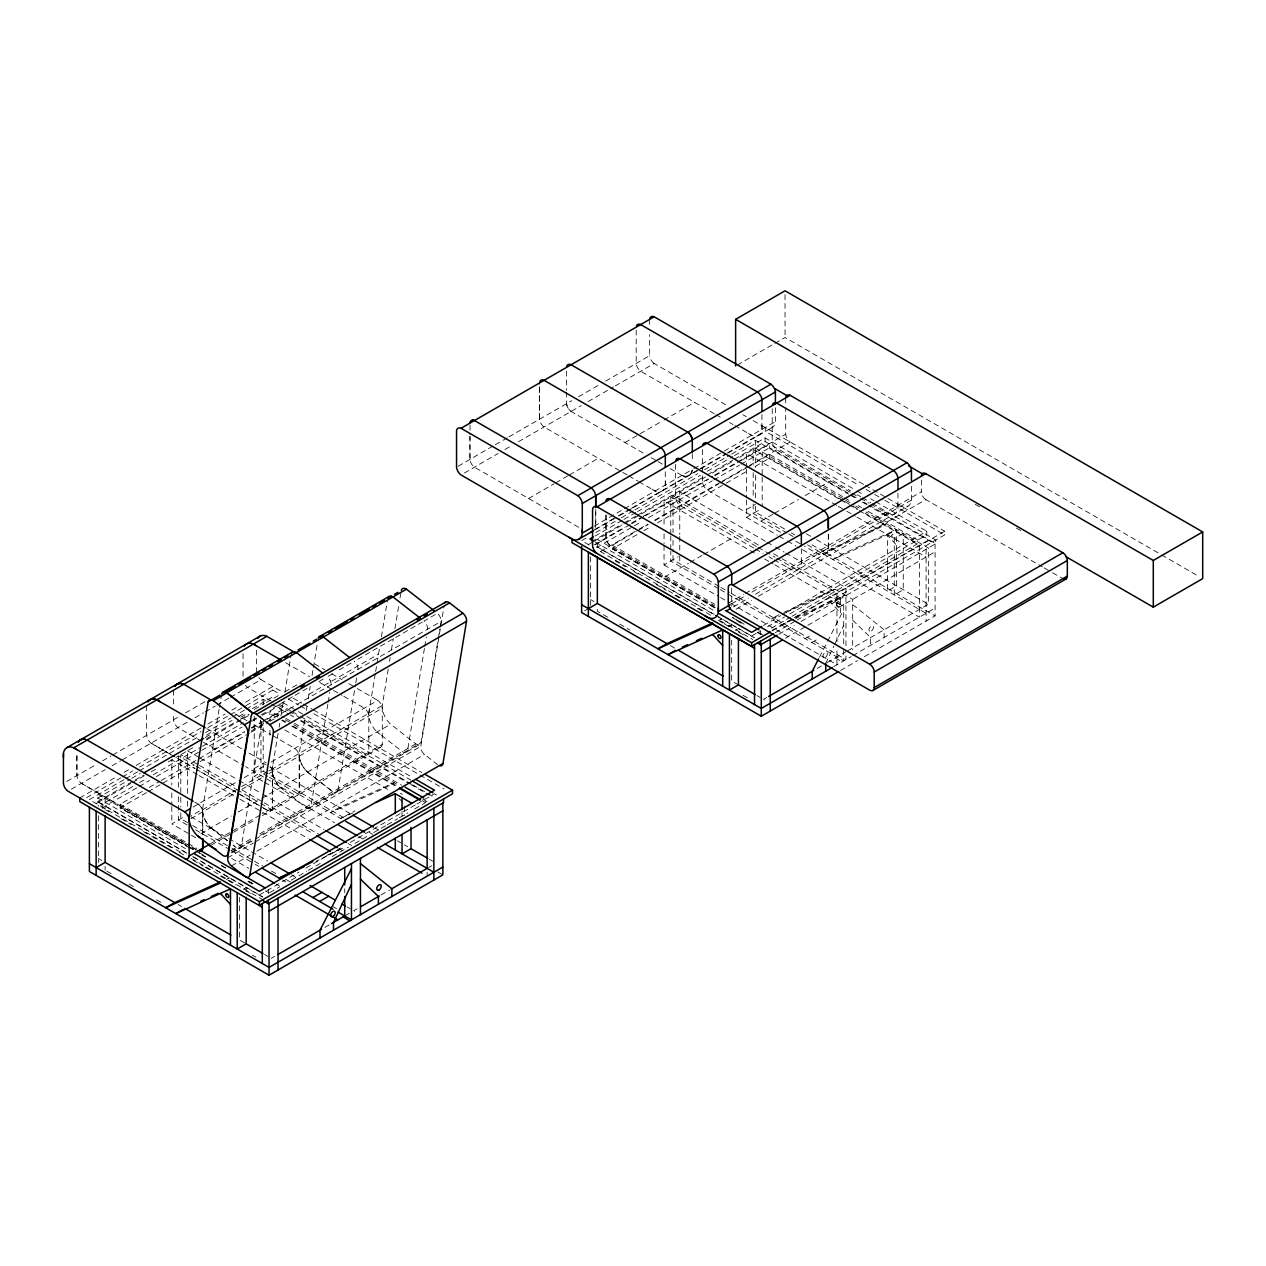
<?xml version="1.0" encoding="UTF-8"?>
<svg xmlns="http://www.w3.org/2000/svg" width="1266" height="1266" viewBox="0 0 1266 1266"><rect width="100%" height="100%" fill="white"/><g stroke="black" fill="none" stroke-linecap="round" stroke-linejoin="round"><path stroke-width="0.75" stroke-dasharray="5 3.75" d="M261.445 725.133L261.366 723.63A7.153 4.13 60 0 0 260.163 719.974M202.513 809.876L239.891 787.563M337.959 790.538A7.153 4.13 60 0 1 332.768 791.741L307.037 771.659A16.838 9.717 60 0 1 299.093 754.109L304.964 718.344M388.235 669.113L382.158 706.159A16.838 9.717 60 0 0 390.102 723.772L415.818 743.87A7.153 4.13 60 0 0 421.008 742.651L437.909 640.659M595.716 525.833L595.653 509.486M651.863 489.167L655.519 491.224A16.838 9.717 60 0 0 660.567 491.683L661.912 491.129A16.838 9.717 60 0 0 665.283 485.59L665.283 469.275M665.283 485.59L665.33 481.397M775.409 407.763L775.362 422.116A16.838 9.717 60 0 1 765.614 427.766L765.091 431.152L859.187 485.479M828.296 534.205L828.328 548.621A16.838 9.717 60 0 1 818.564 554.255L817.978 553.97M911.441 486.286L911.393 500.656A16.838 9.717 60 0 1 901.629 506.289L901.123 506.052M219.065 709.324L202.56 809.306L190.77 816.111M219.382 707.393L221.313 696.031M261.429 724.975L241.363 846.368A7.153 4.13 60 0 1 236.172 847.587L233.213 845.277M278.061 733.378L272.206 769.016L382.205 705.589M279.137 727.159L279.77 723.297M280.941 715.907L283.6 700.145M284.882 692.423L290.911 655.693M306.261 710.543L306.894 706.634M308.192 698.832L310.138 687.137M312.069 675.427L313.034 669.572M313.367 667.625L317.244 644.204M327.878 704.023L311.009 806.094A7.153 4.13 60 0 1 305.818 807.312L280.561 787.579M328.226 702.171L329.777 692.47M337.943 790.601L355.477 684.748M355.793 682.833L357.392 673.211M358.041 669.287L358.025 669.366A7.153 4.13 60 0 0 354.369 661.263M368.723 713.359L375.337 673.433M375.654 671.502L379.816 646.42M381.414 636.766L387.475 600.116M389.517 661.422L390.15 657.592M391.416 649.917L393.33 638.396M394.913 628.791L398.727 605.749M400.009 598.074L400.958 592.314M424.426 648.429L407.541 750.422A7.153 4.13 60 0 1 402.351 751.64L377.126 732.001M424.743 646.515L426.341 636.893M438.226 638.729L439.824 629.107M440.141 627.192L441.09 621.416A7.153 4.13 60 0 0 437.435 613.298L423.968 621.084A7.153 4.13 60 0 1 427.623 629.186M437.767 764.775L424.49 754.441A6.346 3.671 60 0 1 420.834 746.323L444.065 606.05M272.744 765.756L272.158 769.586A16.838 9.717 60 0 0 273.393 776.454L274.326 778.827A16.838 9.717 60 0 0 280.103 787.215M369.261 710.084L368.691 713.929A16.838 9.717 60 0 0 376.619 731.558L380.227 734.422M825.717 663.479L833.883 646.151M834.705 644.41L843.694 625.357M819.434 657.212L826.619 643.16M827.521 641.403L843.694 609.801M458.229 466.205L493.677 445.648M495.37 444.683L507.27 437.814M508.964 436.833L571.694 400.705M578.483 396.78L598.85 385.022M605.639 381.098L649.664 355.683L649.664 334.667M464.4 473.009L498.171 453.434M504.96 449.509L511.749 445.585M518.554 441.676L581.268 405.547M588.057 401.623L613.519 386.921M615.213 385.94L654.158 363.469L725.845 404.851M737.334 365.019L773.099 344.368M774.808 343.371L785.031 337.484L1159.909 553.907M624.977 442.53L662.324 420.977M664.017 419.995L694.575 402.366M528.634 498.488L554.112 483.77M555.806 482.789L567.69 475.921M569.399 474.94L598.264 458.276M66.782 781.407L95.694 764.806M102.483 760.898L110.981 755.992M112.674 755.011L178.569 716.873M185.358 712.964L205.725 701.206M71.276 789.193L105.284 769.649M112.073 765.724L120.571 760.819M122.264 759.837L188.143 721.715M194.932 717.79L203.43 712.9M205.124 711.919L215.299 706.032M217.008 705.051L228.877 698.199M230.586 697.218L261.033 679.636L283.125 692.391M79.742 797.976L117.342 776.264M124.179 772.307L129.306 769.348M136.142 765.408L201.088 727.918M207.925 723.962L225.016 714.103M231.852 710.147L238.688 706.206M245.525 702.266L272.855 686.473L272.855 690.097L243.816 706.871M86.579 797.659L120.761 777.925M122.47 776.928L132.724 771.01M139.561 767.069L201.088 731.542M207.925 727.602L228.434 715.749M230.143 714.768L242.107 707.868M123.989 779.682L89.395 799.653L182.589 853.458M125.682 778.701L137.63 771.801M139.339 770.82L198.841 736.48M205.614 732.555L231.013 717.885M232.707 716.92L244.575 710.068M246.269 709.087L263.201 699.307L266.572 701.253M185.928 852.524L97.704 801.6L97.704 797.976L130.018 779.318M131.711 778.337L140.225 773.431M206.548 735.135L232.042 720.401M238.847 716.477L245.651 712.552M252.456 708.628L272.855 696.838M205.171 737.508L213.653 732.603M240.841 717.221L247.63 713.312M254.419 709.387L264.594 703.5M266.303 702.519L278.188 695.667M284.977 691.742L300.248 682.928M97.704 801.6L133.421 780.98M135.114 779.998L143.628 775.093M206.548 738.758L238.847 720.117M240.556 719.135L249.054 714.214M96.137 803.546L130.825 783.512M132.439 782.578L144.482 775.631M151.224 771.738L158.155 767.734M168.299 761.879L178.553 755.96L194.268 765.044L161.826 783.765M181.544 754.235L186.039 751.64M187.526 793.481L187.526 750.77L194.458 746.782M206.311 739.93L249.101 715.227M132.803 786.518L102.198 804.195L102.198 807.819L109.05 811.775M139.608 782.594L146.413 778.669M153.218 774.745L200.835 747.241M202.528 746.26L243.341 722.696M261.176 714.91L266.271 711.967M273.06 708.042L293.443 696.268M295.136 695.287L310.423 686.473M318.921 681.567L325.71 677.642M252.741 719.943L256.112 717.996M332.499 673.829L327.435 676.74A7.137 4.115 60 0 1 330.189 680.586M339.225 669.936L354.385 661.184M357.772 659.301L422.274 622.065M102.119 807.866L137.567 787.405M139.181 786.471L149.515 780.505M156.256 776.612L242.17 727M252.425 721.098L260.859 716.224M262.458 715.29L277.349 706.697L285.926 711.65M594.197 526.181L692.28 469.464M693.91 468.61L775.409 421.562M308.936 694.306L378.534 654.126M212.277 750.279L244.544 731.653M251.348 727.728L261.54 721.842M263.233 720.86L281.907 710.084M594.197 529.821L616.415 516.987M618.125 516.006L630.088 509.09M631.797 508.109L698.436 469.623M700.145 468.642L725.782 453.845M727.491 452.848L765.091 431.152M595.685 529.378L617.761 516.623M619.454 515.642L631.338 508.79M633.047 507.808L699.164 469.718M700.858 468.736L726.32 454.035M728.013 453.054L772.054 427.639M190.011 848.141L120.159 807.819L120.159 804.195L142.378 791.361M149.214 787.42L159.469 781.502M161.178 780.521L244.892 732.175M251.728 728.235L265.401 720.338M267.094 719.357L277.349 713.438L284.17 717.379M251.348 730.957L264.816 723.013M266.525 722.031L441.09 621.416M586.126 538.097L581.632 540.693L593.422 547.498M595.732 532.559L619.628 518.759M621.337 517.778L633.285 510.878M634.978 509.897L697.835 473.611M704.624 469.686L730.023 455.016M731.716 454.035L755.438 440.346L848.631 494.151M146.46 792.643L120.159 807.819L186.909 846.005M148.154 791.661L160.117 784.762M200.25 761.578L249.355 733.236M251.064 732.254L268.139 722.395M269.848 721.398L276.684 717.458L267.696 712.267M595.036 536.072L622.255 520.358M623.948 519.376L635.849 512.508M637.558 511.527L700.478 475.193M707.283 471.269L732.777 456.535M734.486 455.554L765.091 437.894L855.294 489.958M591.633 541.658L622.255 523.982M623.948 523L635.849 516.132M637.558 515.151L705.573 475.874M707.283 474.892L732.777 460.175M734.486 459.194L765.091 441.517L850.578 490.876M588.374 544.586L592.852 541.99M594.355 541.136L624.771 523.57M626.385 522.636L705.479 476.981M712.204 473.088L732.792 461.204M739.534 457.311L762.179 444.239M594.26 544.744L624.613 527.131M631.402 523.206L641.593 517.319M643.286 516.338L712.805 476.301M714.499 475.32L785.695 434.222L785.695 407.478M630.136 524.615L594.434 545.235L714.024 614.279M631.845 523.633L643.745 516.765M645.438 515.784L708.359 479.45M715.163 475.525L738.98 461.789M740.673 460.792L769.586 444.113L769.586 447.737L850.103 494.231M596.602 547.608L641.751 521.545M648.493 517.652L712.204 480.858M713.818 479.941L739.534 465.097M741.148 464.163L769.586 447.737M600.432 551.549L637.589 530.011M639.283 529.03L647.781 524.124M654.569 520.199L720.686 482.109M722.395 481.143L747.858 466.442M749.551 465.461L790.174 441.992A7.153 4.13 60 0 1 785.695 434.222M714.61 607.87L612.396 548.858L612.396 545.235L636.307 531.419M638.017 530.438L648.271 524.52M655.108 520.579L718.328 484.071M720.038 483.09L745.658 468.293M747.367 467.312L769.586 454.478L842.84 496.778M636.972 534.679L612.396 548.858L715.068 607.601M643.808 530.723L650.645 526.783M657.465 522.842L724.516 484.134M726.225 483.153L748.412 470.335M755.248 466.394L769.586 458.118L842.84 500.402M254.229 768.541L263.201 763.351L266.572 765.297M193.097 807.012L237.328 781.565M244.132 777.64L266.208 764.901M271.225 761.99L377.79 700.383A7.153 4.13 60 0 1 382.285 708.169L382.285 744.455L262.204 813.88M195.787 837.744L171.812 823.897L184.535 816.554M262.79 781.264L254.229 776.311L263.961 770.693M241.6 786.597L267.079 771.88M268.772 770.899L272.127 769.506A16.822 9.717 60 0 0 273.361 776.39L273.393 776.454M190.85 818.691L235.033 793.276M241.822 789.351L262.204 777.577M268.993 773.653L382.285 708.169M746.449 509.581L755.438 504.39M584.623 610.798L589.117 608.202M664.049 545.535L664.049 564.937L678.26 556.724M746.449 499.88L746.449 517.367L760.676 509.154M200.851 833.772L231.314 816.016M238.103 812.092L260.179 799.337M261.872 798.355L390.593 724.215M761.008 521.07L772.893 514.218M774.586 513.236L798.355 499.516M805.144 495.592L830.607 480.89M664.666 577.011L688.435 563.291M690.144 562.31L702.029 555.442M703.722 554.461L734.296 536.816M210.156 843.931L260.511 814.861M211.501 844.992L231.884 833.218M233.577 832.237L255.653 819.498M262.458 815.573L380.844 747.13M231.124 850.499L253.137 837.617M259.926 833.693L415.818 743.87M231.267 852.192L253.232 839.342M260.036 835.418L421.008 742.651M240.255 847.872L419.916 744.313M231.852 852.888L240.271 848.03M227.722 857.826L253.358 843.029M255.067 842.032L420.834 746.323M231.377 865.928L250.177 855.072M257.014 851.132L424.49 754.441M226.345 879.585L229.336 877.844L225.807 879.443M269.452 777.324L340.681 818.453L355.002 810.841M728.251 603.312L743.633 594.434M745.342 593.438L921.379 491.809L921.379 480.146M731.542 603.866L745.263 595.938M751.925 592.092L828.296 548.004M911.441 500.086L818.058 554.002L804.337 546.089M243.199 889.318L246.19 887.577L262.917 897.246M733.41 606.936L748.681 598.106M755.486 594.181L908.07 506.178M736.163 609.12L751.545 600.242M758.381 596.286L925.873 499.595L1042.298 566.82M718.566 620.625L721.573 618.9L718.044 620.482M259.388 894.951L299.124 872.005M305.961 868.049L343.545 846.353M350.381 842.412L415.311 804.923M417.02 803.942L434.539 793.814L439.033 796.409M728.694 626.464L731.685 624.739L731.685 628.616M887.529 534.758L896.502 529.568L896.502 585.841L887.529 591.032L887.529 534.758L832.901 559.493L841.89 554.302L896.502 529.568M269.041 893.005L265.638 891.027L269.041 893.005L279.295 887.086M291.243 880.187L306.609 871.309M308.318 870.328L321.975 862.431M332.23 856.528L348.466 847.144M366.824 836.541L351.457 845.419L348.055 843.457M373.66 832.601L385.608 825.701M387.317 824.72L397.571 818.801M399.265 817.82L407.81 812.883M414.647 808.942L424.885 803.024M735.419 630.357L738.426 628.632L753.476 637.32M778.827 614.785L771.342 619.106L778.384 615.925M763.525 625.483L780.536 615.672M782.23 614.69L926.775 531.229L926.775 534.869L786.233 616.004M767.433 626.86L784.524 616.985M757.195 632.462L760.597 634.424L764.696 632.066M771.516 628.126L790.3 617.286M792.01 616.289L917.787 543.684L917.787 540.044L863.285 508.568M772.054 630.405L792.548 618.583M794.257 617.586L928.342 540.171M772.133 630.895L789.224 621.02M796.061 617.08L944.737 531.229L944.737 534.869L797.311 619.976M775.267 632.699L795.618 620.957M778.827 634.282L794.241 625.388M801.046 621.448L935.748 543.684L935.748 540.044L872.591 503.583M785.6 638.143L806.078 626.322M807.787 625.341L935.083 551.849M805.113 638.602L812.598 634.282M811.854 642.495L819.339 638.175M271.288 958.346L274.643 956.416M324.84 927.424L331.534 923.563M346.219 915.081L349.21 913.356M357.123 908.782L353.705 910.76L357.075 912.707M381.019 894.983L389.564 890.061M428.636 867.511L431.627 865.77M766.864 697.455L763.525 699.386L766.895 701.332M817.076 668.464L825.432 663.637M827.109 662.672L845.941 651.8M847.634 650.819L928.342 604.23L928.342 547.956L865.976 511.939M833.803 666.581L851.179 656.563M852.762 655.646L935.083 608.107M840.466 670.521L857.604 660.63M864.441 656.674L935.083 615.893L935.083 544.063L868.982 505.909M270.465 810.889L270.94 810.667A7.153 4.13 60 0 0 272.396 807.993L272.396 771.69A7.153 4.13 60 0 0 270.513 766.658M728.156 626.338L731.685 624.739M783.844 612.333L834.943 589.196L825.954 594.371L785.442 612.728M340.681 818.453L353.008 812.867M795.728 617.365L845.055 595.036L836.082 600.211L795.554 618.568M781.454 624.945L793.798 619.375M326.85 855.325L342.706 848.141L316.104 861.307M681.963 475.43L682.548 475.715A16.838 9.717 60 0 0 692.296 470.082M732.191 617.397L744.171 624.249L732.318 617.317M761.277 634.044L757.859 632.082L763.525 635.342M188.618 846.986L193.745 849.913M195.455 850.894L205.725 856.781M221.123 865.58L227.975 869.505M248.516 881.247L253.643 884.19M1161.618 554.904L1199.282 576.647M975.279 504.359L980.406 507.318M1016.361 528.08L1021.488 531.04M1044.007 567.801L1050.859 571.757M1052.568 572.738L1062.854 578.673M742.905 414.71L746.323 416.672M753.143 420.613L863.57 484.372M865.279 485.353L944.737 531.229M866.039 489.42L872.875 493.376M874.584 494.357L883.146 499.295M884.855 500.292L944.737 534.869M857.003 490.939L863.808 494.879M870.612 498.804L874.015 500.766M875.724 501.747L926.775 531.229M857.351 494.784L860.738 496.731M862.431 497.712L870.897 502.602M714.246 413.713L640.675 371.239A7.153 4.13 60 0 1 636.197 363.469L636.197 327.166M715.955 414.71L722.807 418.65M729.643 422.607L733.077 424.585M734.786 425.566L751.624 435.298M850.277 492.252L776.707 449.778A7.153 4.13 60 0 1 772.213 441.992L772.213 405.69M851.986 493.234L858.823 497.19M860.548 498.171L869.093 503.124M870.802 504.105L887.64 513.822M851.812 495.212L856.955 498.187M863.808 502.143L867.226 504.121M868.951 505.102L935.748 543.684M850.325 495.133L855.42 498.076M862.193 501.985L867.289 504.928M844.533 497.76L851.353 501.684M858.174 505.625L861.576 507.587M755.438 448.132L843.852 499.168M845.546 500.149L854.059 505.071M855.769 506.052L859.171 508.014M844.533 501.383L851.353 505.324M853.062 506.305L858.174 509.249M864.979 513.189L917.787 543.684M838.757 498.82L753.191 449.43L753.191 464.97M840.466 499.801L847.27 503.741M848.98 504.723L857.493 509.644M859.203 510.625L919.369 545.361L919.369 617.191L797.817 547.007M836.573 505.34L746.449 453.307L746.449 466.901M838.266 506.321L845.071 510.261M846.78 511.242L855.294 516.148M856.987 517.129L926.095 557.024M806.315 533.761L814.798 538.667M816.491 539.648L928.342 604.23M784.524 528.966L755.438 512.176L755.438 506.337M791.361 532.923L794.795 534.901M811.902 544.776L935.083 615.893M787.135 533.065L753.191 513.474L753.191 503.773M788.845 534.046L795.634 537.971M807.518 544.839L926.095 613.298M566.519 403.601A7.153 4.13 60 0 0 571.013 411.387L644.426 453.766M651.246 457.706L656.374 460.666M658.083 461.647L663.194 464.59M670.015 468.531L682.026 475.478M780.457 532.306L707.045 489.91A7.153 4.13 60 0 1 702.551 482.14M795.808 541.168L802.628 545.108M746.449 517.367L777.277 535.154M778.986 536.135L785.838 540.091M787.547 541.088L796.108 546.026M765.329 541.215L679.763 491.825L679.763 534.521M767.022 542.196L773.842 546.137M775.552 547.118L784.065 552.039M785.775 553.02L845.941 587.756L845.941 647.923M758.207 544.886L673.021 495.702L673.021 532.575M773.558 553.748L780.378 557.689M782.072 558.67L852.667 599.419L852.667 649.774M756.34 546.406L670.774 497L670.774 533.888M758.049 547.387L775.077 557.23M776.786 558.211L836.953 592.947L836.953 641.466M627.081 474.908L544.016 426.959A7.153 4.13 60 0 1 539.538 419.188L539.538 382.886M628.775 475.889L638.175 481.27M638.95 481.76L655.013 490.986M753.666 547.941L680.048 505.498A7.153 4.13 60 0 1 675.601 497.696L675.553 461.41M755.375 548.938L763.113 553.448M769.063 556.834L772.482 558.812M774.191 559.794L791.028 569.526M754.33 553.02L664.049 500.893L664.049 526.118M764.569 558.939L773.099 563.861M774.808 564.842L843.694 604.61L843.694 647.068M719.167 586.395L673.021 559.762L673.021 553.922M720.876 587.377L729.438 592.33M731.162 593.311L845.941 659.586L845.941 653.747M718.502 588.611L670.774 561.044L670.774 551.343M720.212 589.592L843.694 660.884L843.694 649.031M664.049 564.937L718.819 596.571M720.544 597.552L729.105 602.505M730.814 603.486L836.953 664.777L836.953 649.236M612.396 545.235L714.61 604.246M578.625 527.289L474.386 467.17A7.153 4.13 60 0 1 469.892 459.384L469.892 436.454M605.923 514.993L605.923 537.923A7.153 4.13 60 0 0 610.418 545.693L714.641 605.828M715.274 607.49L597.346 539.395L597.346 547.181L716.461 615.941M736.749 620.656L743.569 624.597M595.052 541.959L715.876 611.715M715.733 615.276L754.615 637.716M718.17 616.922L736.733 627.651M600.195 551.406L712.141 616.036M720.623 620.941L752.843 639.552M614.991 560.727L625.262 566.662M633.839 571.615L638.966 574.574M656.105 584.465L666.375 590.399M674.952 595.352L680.079 598.312M697.218 608.202L702.361 611.177M719.484 621.068L722.918 623.046M724.627 624.027L729.77 627.002M738.331 631.94L743.474 634.915M590.621 599.562L593.976 601.508M670.315 645.581L677.073 649.474M738.426 684.89L731.685 680.997L731.685 640.264M756.831 695.525L760.17 697.455M607.633 617.159L597.346 611.225L597.346 607.332M619.628 624.075L629.898 630.009M742.968 695.287L748.111 698.262M314.648 663.922L324.887 669.841M331.708 673.781L341.962 679.684M348.783 683.624L355.604 687.58M357.313 688.562L377.79 700.383M285.625 662.719L309.569 676.55M319.839 682.485L331.819 689.4M333.528 690.381L342.089 695.319M343.798 696.316L364.323 708.169A7.153 4.13 60 0 1 368.817 715.939L368.817 752.241A7.153 4.13 60 0 1 364.323 754.837L289.867 711.84M293.19 698.199L301.64 703.089M303.334 704.07L312.211 709.197M313.493 709.925L421.705 772.402M272.855 690.097L279.707 694.053M288.268 698.99L298.523 704.925M300.232 705.906L307.084 709.862M313.921 713.802L418.286 774.064M419.995 775.045L443.955 788.876M283.078 702.741L296.687 710.606M298.396 711.587L305.201 715.512M306.894 716.493L412.415 777.419M279.011 704.023L290.626 710.732M292.319 711.714L299.093 715.622M300.786 716.588L410.833 780.141M271.24 701.095L247.55 687.422A7.153 4.13 60 0 1 245.414 685.317M278.014 705.004L288.173 710.875M301.34 720.544L410.975 783.844M412.684 784.825L434.966 797.691M271.62 704.165L288.553 713.945M290.246 714.926L293.649 716.873M300.422 720.797L408.981 783.464M410.675 784.445L429.332 795.222M285.879 718.36L292.683 722.285M294.392 723.282L401.718 785.236M278.457 715.891L269.943 710.97L269.943 720.67M285.261 719.816L292.066 723.741M293.759 724.722L399.217 785.616M422.733 799.178L427.75 802.09M282.46 720.022L285.879 721.984M292.683 725.924L398.299 786.898M422.148 800.666L425.566 802.628L425.566 799.004M281.796 720.401L285.198 722.38M292.019 726.304L397.635 787.294M284.787 729.912L390.229 790.791M235.033 713.882L246.981 720.765M253.801 724.706L270.861 734.549M272.554 735.546L294.804 748.38A7.153 4.13 60 0 1 299.298 756.166L299.298 792.469A7.153 4.13 60 0 1 294.725 795.016L245.683 766.69M206.88 728.678L242.471 749.235M249.038 753.08L266.208 762.939M269.943 767.243L349.653 813.263M375.258 828.043L378.676 830.021M397.445 840.861L400.863 842.824M404.281 844.802L407.652 846.748M429.427 859.313L432.766 861.244M343.624 817.551L263.201 771.136L263.201 722.601M369.276 832.379L372.71 834.357M437.72 871.894L442.847 874.853M267.743 776.343L260.954 772.434L260.954 720.038M201.721 741.306L177.968 727.602A7.153 4.13 60 0 1 173.537 719.863L173.474 713.897M203.399 742.287L243.99 765.724M264.499 782.246L334.683 822.773M358.658 836.604L362.076 838.583M187.526 750.77L198.762 757.258M200.25 758.128L237.328 779.524M239.021 780.505L261.176 793.291M262.869 794.273L324.207 829.689M197.765 764.458L180.801 754.663L180.801 795.412M199.474 765.455L235.286 786.123M242.107 790.063L262.568 801.869M264.262 802.866L320.535 835.354M195.977 766.025L235.159 788.639M236.853 789.62L259.008 802.407M260.701 803.388L313.509 833.883M339.066 848.631L342.469 850.61M146.65 705.827L146.603 735.419A7.153 4.13 60 0 0 151.081 743.189L195.138 768.573L173.094 755.897M259.451 805.698L237.438 793.007L259.403 805.73M267.901 810.588L261.128 806.679L267.854 810.62A7.153 4.13 60 0 0 270.513 810.857M151.081 743.189L171.401 754.916M197.306 774.57L171.812 759.853L171.812 785.078M199.015 775.552L238.23 798.197M239.939 799.178L308.144 838.567M194.742 802.122L198.271 804.116A7.153 4.13 60 0 1 202.766 811.902L202.766 834.832M190.944 816.792L267.632 861.07M291.465 874.822L296.529 877.749M347.011 906.899L350.35 908.83M187.526 822.599L180.801 818.706L180.801 812.883M192.669 825.574L230.365 847.334M232.074 848.315L252.63 860.184M254.339 861.181L262.901 866.118M271.478 871.071L276.605 874.031M286.891 879.965L290.325 881.943M333.148 906.678L336.566 908.656M187.067 824.926L178.553 820.004L178.553 812.25M195.597 829.847L229.684 849.533M231.393 850.515L253.548 863.301M255.241 864.298L258.66 866.26M282.476 880.012L285.863 881.959M231.725 858.49L248.848 868.381M276.241 884.19L279.659 886.168M120.159 804.195L186.608 842.555M188.302 843.536L196.816 848.457M81.499 783.369L189.805 845.91M191.498 846.891L198.271 850.799L191.388 846.859M189.694 845.894L81.388 783.353A7.153 4.13 60 0 1 76.894 775.583L76.894 753.887L77.004 775.599M98.384 794.462L197.496 851.686M199.205 852.667L204.317 855.626M221.344 865.453L228.165 869.394M248.595 881.199L253.706 884.143M201.927 855.025L205.345 857.003M247.93 881.579L253.042 884.538M97.704 797.976L186.213 849.059M192.749 856.465L262.379 896.676M186.798 853.284L98.384 802.248L98.384 806.125M193.603 857.224L244.512 886.611M191.071 858.348L262.315 899.477M121.045 818.706L131.316 824.641M143.311 831.556L150.163 835.513M151.873 836.51L172.445 848.378M179.297 852.335L186.149 856.291M193.002 860.247L203.272 866.181M204.981 867.163L210.124 870.138M220.411 876.072L235.824 884.966M246.095 890.9L251.238 893.875M98.384 858.522L101.755 860.453M178.095 904.525L181.465 906.488M244.512 942.885L239.448 939.958L239.448 897.278M264.594 954.485L267.949 956.416M106.835 871.166L113.687 875.123M129.1 884.032L135.953 887.988M156.509 899.857L163.361 903.813M252.44 955.244L255.874 957.223M835.481 657.845L841.89 661.912M884.491 512.002L888.162 514.075A16.838 9.717 60 0 0 897.926 508.441L897.974 504.232M748.475 433.478L752.131 435.536A16.838 9.717 60 0 0 761.895 429.902L761.942 425.692M787.879 567.706L791.551 569.763A16.838 9.717 60 0 0 796.583 570.222L797.991 569.653A16.838 9.717 60 0 0 801.315 564.13L801.362 559.92M283.695 790.079L280.055 787.135A16.822 9.717 60 0 1 274.295 778.764M307.543 772.102L332.768 791.741M198.145 804.1A7.153 4.13 60 0 1 202.639 811.886L203.035 814.212A16.838 9.717 60 0 0 210.425 827.331L227.247 840.497M233.181 845.118L236.156 847.429M210.947 827.932L227.279 840.656M852.667 604.61L884.111 629.772L884.111 637.542M852.667 620.166L870.628 637.542L870.628 645.328M886.453 534.125L896.502 545.14M399.249 798.593L403.015 802.723M330.157 680.507L330.489 681.314A7.137 4.115 60 0 1 331.091 684.843M261.397 723.788L261.271 723.06A7.153 4.13 60 0 0 260.179 720.132M202.497 809.718L202.639 812.06A16.838 9.717 60 0 0 210.457 827.489M926.095 549.254L926.095 621.084M897.974 493.123L897.974 507.872M828.375 534.252L828.375 548.051M801.362 548.811L801.315 563.592M785.695 397.92L785.695 405.563M785.031 294.693L785.031 337.484M769.586 454.478L769.586 458.118M765.091 437.894L765.091 441.517M762.179 452.025L762.179 475.304M762.179 477.235L762.179 506.353M761.942 414.583L761.942 429.332M760.597 634.424L760.597 630.8L751.624 635.991L751.624 632.351M755.438 440.346L755.438 467.534M755.438 475.288L755.438 502.46M753.191 472.724L753.191 496.003M746.449 468.831L746.449 497.934M731.669 588.01L731.748 604.373A16.838 9.717 60 0 1 731.178 606.161M702.551 449.652L702.63 482.172M692.28 453.703L692.344 461.631M679.763 536.467L679.763 550.045M679.763 555.869L679.763 563.639M673.021 540.329L673.021 551.976M670.774 535.835L670.774 549.412M664.049 533.888L664.049 543.589M649.664 319.38L649.664 325.109M606.05 515.009L606.05 537.939A7.153 4.13 60 0 0 610.529 545.709M595.764 509.502L595.764 525.279M590.621 556.866L590.621 605.385M566.519 371.128L566.598 390.276M566.519 392.144L566.598 403.648A7.153 4.13 60 0 0 571.093 411.418M539.585 386.684L539.585 419.157M470.018 425.012L470.018 434.57M470.018 436.469L470.018 459.4M427.133 872.258L427.133 876.151M404.281 806.031L404.281 815.715M402.034 811.19L402.034 817.013M344.716 888.779L344.716 892.672M299.219 756.119L299.219 792.421M277.349 713.438L277.349 717.062M272.348 771.722L272.348 808.024M269.943 730.371L269.943 738.141M268.376 889.761L268.376 893.385M263.201 699.307L263.201 705.146M256.539 650.17L256.539 671.866M254.229 716.16L254.229 776.311M246.19 887.577L246.19 891.47M243.056 653.715L243.056 677.785M202.639 811.886L202.639 834.8M187.526 801.236L187.526 807.059M180.801 797.358L180.801 807.059M178.553 755.96L178.553 788.971M178.553 796.725L178.553 810.303M173.537 690.287L173.537 706.064M171.812 792.848L171.812 804.496M171.812 806.426L171.812 823.897M105.125 798.355L105.125 810.018M105.125 866.292L105.125 870.185M98.384 815.826L98.384 862.399M925.873 499.595A6.346 3.671 60 0 1 921.379 491.809M595.606 525.817A16.838 9.717 60 0 1 595.162 527.621M692.233 470.034A16.838 9.717 60 0 1 682.469 475.668M654.158 363.469A7.153 4.13 60 0 1 649.664 355.683M400.309 793.276A2.121 1.234 60 0 1 402.129 794.605M382.285 744.455A7.153 4.13 60 0 1 377.79 747.051M261.033 679.636A7.153 4.13 60 0 1 258.881 677.547M307.037 771.659A16.838 9.717 60 0 1 299.108 754.03M339.541 807.423L330.553 812.614L385.18 787.879L394.153 782.689L339.541 807.423M831.778 548.463L822.789 553.653L877.401 528.919L886.39 523.728L831.778 548.463M903.244 533.461L894.271 538.651L894.271 594.925L903.244 589.734L903.244 533.461M840.561 597.631L830.512 602.173L840.561 613.187L840.561 597.631M842.207 605.465L835.149 601.761L842.207 605.465M235.745 792.025L196.831 769.554L235.698 792.057M871.483 630.911A3.181 1.836 -60 0 0 873.018 625.91A3.181 1.836 -60 0 0 869.156 628.664A3.181 1.836 -60 0 0 871.483 630.911M891.786 535.391A2.121 1.234 60 0 0 894.049 538.192A2.121 1.234 60 0 0 894.049 535.186A2.121 1.234 60 0 0 891.786 535.391M836.209 603.581A2.31 1.329 60 0 0 838.662 606.636A2.31 1.329 60 0 0 838.662 603.376A2.31 1.329 60 0 0 836.209 603.581M825.574 657.386A3.181 1.836 -60 0 0 826.84 652.417A3.181 1.836 -60 0 0 823.027 655.471A3.181 1.836 -60 0 0 825.574 657.386"/><path stroke-width="1.5" d="M189.077 817.076L208.162 701.902L219.952 695.081M249.845 875.059L273.393 732.84A6.346 3.671 60 0 0 269.737 724.722L256.476 714.388A6.346 3.671 60 0 0 251.269 715.606L227.722 857.826A6.346 3.671 60 0 0 231.377 865.928L244.654 876.278A6.346 3.671 60 0 0 249.845 875.059L442.958 763.556L466.521 621.337A6.346 3.671 60 0 0 462.865 613.235L449.588 602.885A6.346 3.671 60 0 0 444.746 603.027M318.209 638.365L318.225 638.286A7.153 4.13 60 0 1 318.399 637.842M189.631 813.801L189.045 817.646A16.838 9.717 60 0 0 196.974 835.275L200.582 838.139M351.457 884.317L333.496 922.423L333.496 930.209M351.457 868.761L320.013 930.209L320.013 937.995M818.532 658.953L812.25 671.249L812.25 679.035M770.424 631.876L751.624 642.732L461.03 474.956A7.153 4.13 60 0 1 456.551 467.186L456.551 430.883A7.153 4.13 60 0 1 461.03 428.288L654.158 316.785L770.931 384.215A7.153 4.13 60 0 1 775.409 391.985L775.409 403.807M735.625 366.001L735.625 319.333L785.031 290.8L1202.7 531.942L1202.7 578.625L1153.294 607.142L1066.004 556.739M66.782 747.7L259.91 636.212M294.171 652.101L266.857 636.339L73.745 747.826L184.678 811.886A7.153 4.13 60 0 1 189.172 819.656L189.172 855.958A7.153 4.13 60 0 1 184.678 858.554M222.705 692.296L292.335 652.101M319.301 636.703L388.899 596.523M223.307 692.977L235.191 686.109M238.594 684.162L250.478 677.294M253.88 675.332L258.976 672.388M262.363 670.426L265.765 668.464M269.167 666.502L272.554 664.539M277.65 661.596L281.052 659.633M284.439 657.687L287.841 655.725M298.016 649.949L309.806 643.144M313.161 641.197L316.532 639.251M319.902 637.384L323.305 635.421M328.385 632.478L331.787 630.515M335.189 628.553L347.058 621.701M350.46 619.739L353.847 617.776M358.943 614.833L369.134 608.962M372.521 607L375.923 605.037M379.309 603.075L384.405 600.131M391.162 596.239L387.807 598.185A7.153 4.13 60 0 1 392.998 596.966L419.315 617.46M394.533 594.292L397.904 592.346M208.162 701.902A7.153 4.13 60 0 1 213.353 700.684L226.82 692.898L253.153 713.407L226.804 692.739L406.465 589.181L434.349 610.892M770.931 384.215L591.159 487.901A7.153 4.13 60 0 1 595.653 495.686L595.653 507.508M461.03 428.288L577.802 495.702L591.285 487.932L474.386 420.486M595.653 495.686L775.409 391.985M592.409 527.21L582.297 533.049L582.297 503.488L595.764 495.702L595.764 507.524M597.061 553.495A7.153 4.13 60 0 1 592.567 545.709L592.567 509.407A7.153 4.13 60 0 1 597.061 506.827L707.045 443.242L823.881 510.704A7.153 4.13 60 0 1 828.296 518.443L828.296 528.286M707.108 443.29L790.174 395.324L906.947 462.739A7.153 4.13 60 0 1 911.441 470.525L911.441 480.384M144.023 772.798L203.462 738.489M252.662 713.486L445.774 601.983M300.833 686.995L304.251 685.017M316.215 678.117L319.633 676.139M417.052 619.897L420.47 617.919M423.888 615.956L427.307 613.978M256.476 714.388L449.588 602.885M213.353 700.684L244.322 724.801L251.064 720.908M578.926 539.142L592.409 531.356M593.343 537.053L589.94 539.015L593.343 540.978M269.737 724.722L462.865 613.235M273.393 732.84L466.521 621.337M184.678 811.886L189.726 808.958M96.137 867.59L105.125 862.399L174.724 902.579L220.521 881.848M588.374 608.63L597.346 603.439L666.945 643.634L712.758 622.888M189.172 855.958L209.555 844.28M597.061 506.827L713.834 574.242L906.947 462.739M730.118 604.784L718.328 611.589L718.328 582.012L911.441 470.525M174.724 902.579L165.735 907.769L220.347 883.035M1067.333 576.077L874.22 687.58A6.346 3.671 60 0 1 869.726 690.176L732.745 611.082A6.346 3.671 60 0 1 728.251 603.312L728.251 587.756A6.346 3.671 60 0 1 732.745 585.161L925.873 473.658L1062.854 552.751A6.346 3.671 60 0 1 1067.333 560.521L1067.333 576.077A6.346 3.671 60 0 1 1064.01 579.179M183.333 909.289L175.847 913.609L230.475 888.874L230.475 945.148M666.945 643.634L657.972 648.809L712.584 624.075M262.062 868.223L279.106 878.066L312.765 861.719M675.569 650.328L668.084 654.649L722.696 629.914L722.696 686.188M259.388 901.693L452.5 790.19L452.5 793.814L259.388 905.317L259.388 901.693L67.905 791.139A7.153 4.13 60 0 1 63.427 783.353L63.427 753.792M263.233 900.791L268.376 903.766L443.527 802.628L443.527 799.004M269.041 911.156L442.847 810.81M761.815 626.464L751.624 632.351L719.278 613.693M312.876 897.562L321.865 892.388M571.979 539.015L571.979 542.639L751.624 646.356L773.573 633.68M757.179 642.827L760.597 644.805L777.102 635.279M262.917 953.504L246.19 943.85L237.201 949.041L237.201 892.767M319.618 901.455L328.606 896.265M427.75 858.348L411.023 848.695L402.034 853.87L402.034 834.468M761.277 652.196L782.198 640.121M755.153 694.559L738.426 684.89L729.438 690.081L729.438 633.807M277.982 954.485L321.485 929.355M331.534 923.563L344.716 915.951L344.716 896.55M360.541 906.82L379.325 895.98M391.273 889.064L427.133 868.365L427.133 819.862M442.847 867.068L269.041 967.414L89.395 863.697M89.395 807.423L89.395 871.483L269.041 975.2L442.847 874.853L442.847 803.024M768.541 696.49L813.722 670.394M832.189 667.514L761.277 708.454L581.632 604.737M581.632 546.516L581.632 612.522L761.277 716.24L838.757 671.502M732.745 585.161L869.726 664.239L1062.854 552.751M874.22 687.58L874.22 672.024L1067.333 560.521M872.907 690.492L1066.019 578.989M735.625 319.333L1153.294 560.474L1202.7 531.942M151.414 699.164L149.974 699.766A16.838 9.717 60 0 0 147.806 701.934A16.822 9.717 60 0 1 150.005 699.75M677.009 458.735L677.484 458.529A7.137 4.115 60 0 1 680.095 458.798L796.868 526.213A7.153 4.13 60 0 1 801.362 533.999L801.315 545.836M682.358 647.084L687.644 644.679M696.442 640.691L701.728 638.301M375.923 802.502L395.293 793.719L412.067 803.404M200.693 901.25L204.222 899.651M211.264 896.455L218.306 893.274M279.106 878.066L303.777 866.893M85.028 739.312L83.334 739.154A16.838 9.717 60 0 0 78.223 742.113A16.838 9.717 60 0 1 84.917 739.297L86.816 739.819M472.867 420.09L473.943 420.296M609.421 498.677L608.899 498.63A7.153 4.13 60 0 0 606.287 500.497M727.301 566.456L609.294 498.662A7.153 4.13 60 0 0 606.177 500.466M266.857 636.339L266.351 636.086A16.838 9.717 60 0 0 257.742 638.38M183.348 684.083A16.838 9.717 60 0 0 174.755 686.378A16.838 9.717 60 0 1 183.285 684.051L183.871 684.336M156.398 699.639A16.838 9.717 60 0 0 151.366 699.196A16.822 9.717 60 0 1 156.446 699.623L160.07 701.712M86.705 739.803L193.144 801.156M774.998 388.725L786.977 395.641M908.513 465.809L922.202 473.721M692.344 451.772L692.28 439.903A7.153 4.13 60 0 0 687.865 432.165L571.013 364.703A7.153 4.13 60 0 0 566.614 366.697M726.526 611.13L758.904 629.819M757.907 642.463L761.277 644.41L761.277 716.24M754.536 648.303L588.374 552.372L588.374 616.415M678.782 650.455L723.155 676.076M253.39 644.109L280.482 659.76M425.139 774.381L452.5 790.19M415.818 779.381L434.539 790.19L259.388 891.311L194.711 853.98M412.526 781.106L432.845 792.848M405.12 787.199L423.857 798.023M400.009 787.879L420.454 799.685M399.328 788.275L419.774 800.08M183.792 684.289L211.153 700.082M156.921 699.892L205.187 727.713M353.072 815.241L373.549 827.062M345.792 821.412L364.576 832.253M385.054 844.074L433.874 872.258M338.117 824.752L356.949 835.623M377.49 847.476L421.989 873.176M325.9 830.67L346.346 842.476M316.927 835.845L337.357 847.65M309.853 839.548L330.315 851.369M271.051 863.048L288.094 872.875M310.043 885.551L335.3 900.142M341.994 904.003L345.333 905.934M302.748 891.707L333.005 909.178M338.022 912.09L351.457 919.844L351.457 863.57M207.766 844.659L216.328 849.597M255.7 872.337L274.532 883.209M295.073 895.062L337.88 919.781M200.234 850.42L264.958 887.798M262.315 907.263L79.742 801.6L79.742 797.976M184.836 908.434L230.918 935.036M343.244 916.806L349.653 920.873M704.846 615.719L708.517 617.792A16.838 9.717 60 0 0 718.281 612.158L718.328 607.949M568.83 537.195L572.485 539.253A16.838 9.717 60 0 0 582.249 533.619L582.297 529.41M256.539 645.929L252.868 643.872A16.838 9.717 60 0 0 244.275 646.151M76.894 749.646L73.222 747.589A16.838 9.717 60 0 0 63.458 753.223L63.427 757.432M349.733 657.64L323.416 637.067A7.153 4.13 60 0 0 318.636 637.384M322.798 673.132L296.434 652.544A7.153 4.13 60 0 0 291.275 653.842M197.48 835.718L222.705 855.357A7.153 4.13 60 0 0 227.896 854.139L247.978 732.903A7.153 4.13 60 0 0 244.322 724.801M360.446 863.57L391.874 888.716L391.874 896.502M360.446 879.126L378.407 896.502L378.407 904.272M712.647 634.472L722.696 645.486M220.411 893.432L230.475 904.43M1153.294 560.474L1153.294 607.142M897.974 489.404L897.974 478.295A7.153 4.13 60 0 0 893.48 470.525L776.707 403.11A7.153 4.13 60 0 0 772.466 404.55M828.375 518.474L828.375 528.333M825.717 663.479L825.717 671.249M770.25 639.235L770.25 711.049M761.942 410.88L761.942 399.771A7.153 4.13 60 0 0 757.448 391.985L640.675 324.571A7.153 4.13 60 0 0 636.434 326.027M760.597 641.166L760.597 644.805M754.536 644.41L754.536 704.576M751.624 642.732L751.624 646.356M738.426 638.333L738.426 684.89M731.795 584.101L731.669 574.21A7.153 4.13 60 0 0 727.19 566.44M665.283 467.312L665.33 455.459A7.153 4.13 60 0 0 660.836 447.673L544.016 380.291A7.137 4.115 60 0 0 541.452 379.99L541.025 380.196A7.137 4.115 60 0 0 539.822 381.715M597.346 556.882L597.346 603.439M433.874 808.214L433.874 880.028M411.023 827.347L411.023 848.695M402.034 797.612L402.034 809.243M395.293 793.719L395.293 813.12M395.293 838.345L395.293 849.992M360.446 858.38L360.446 914.653M344.716 867.447L344.716 884.902M278.029 898.18L278.029 970.009M269.041 903.37L269.041 975.2M268.376 900.126L268.376 903.766M262.315 903.37L262.315 963.521M246.19 897.278L246.19 943.85M202.766 838.646L202.766 848.204A7.153 4.13 60 0 1 199.379 851.148L199.791 851.179A7.153 4.13 60 0 0 202.639 848.173L202.639 838.63M105.125 815.842L105.125 862.399M96.137 811.316L96.137 875.376M921.411 475.605A6.346 3.671 60 0 1 925.873 473.658M869.726 664.239A6.346 3.671 60 0 1 874.22 672.024M687.786 432.117A7.153 4.13 60 0 1 692.28 439.903M593.596 530.438A16.838 9.717 60 0 1 591 531.926M469.987 422.48A7.153 4.13 60 0 1 473.278 420.138M577.802 495.702A7.153 4.13 60 0 1 582.297 503.488M649.917 318.241A7.153 4.13 60 0 1 654.158 316.785M675.854 460.254A7.137 4.115 60 0 1 677.057 458.719M702.646 445.236A7.153 4.13 60 0 1 707.045 443.242M730.466 607.696A16.838 9.717 60 0 1 725.355 610.655M713.834 574.242A7.153 4.13 60 0 1 718.328 582.012M785.933 396.78A7.153 4.13 60 0 1 790.174 395.324M221.629 694.116A7.153 4.13 60 0 1 226.82 692.898M401.275 590.399A7.153 4.13 60 0 1 406.465 589.181M442.958 763.556A6.346 3.671 60 0 1 440.077 765.867M717.98 635.738A2.121 1.234 60 0 0 720.243 638.539A2.121 1.234 60 0 0 720.243 635.532A2.121 1.234 60 0 0 717.98 635.738M333.354 916.347A3.181 1.836 -60 0 0 334.604 911.378A3.181 1.836 -60 0 0 330.79 914.432A3.181 1.836 -60 0 0 333.354 916.347M379.246 889.871A3.181 1.836 -60 0 0 380.781 884.871A3.181 1.836 -60 0 0 376.92 887.624A3.181 1.836 -60 0 0 379.246 889.871M225.759 894.698A2.121 1.234 60 0 0 228.007 897.499A2.121 1.234 60 0 0 228.007 894.492A2.121 1.234 60 0 0 225.759 894.698"/></g></svg>
